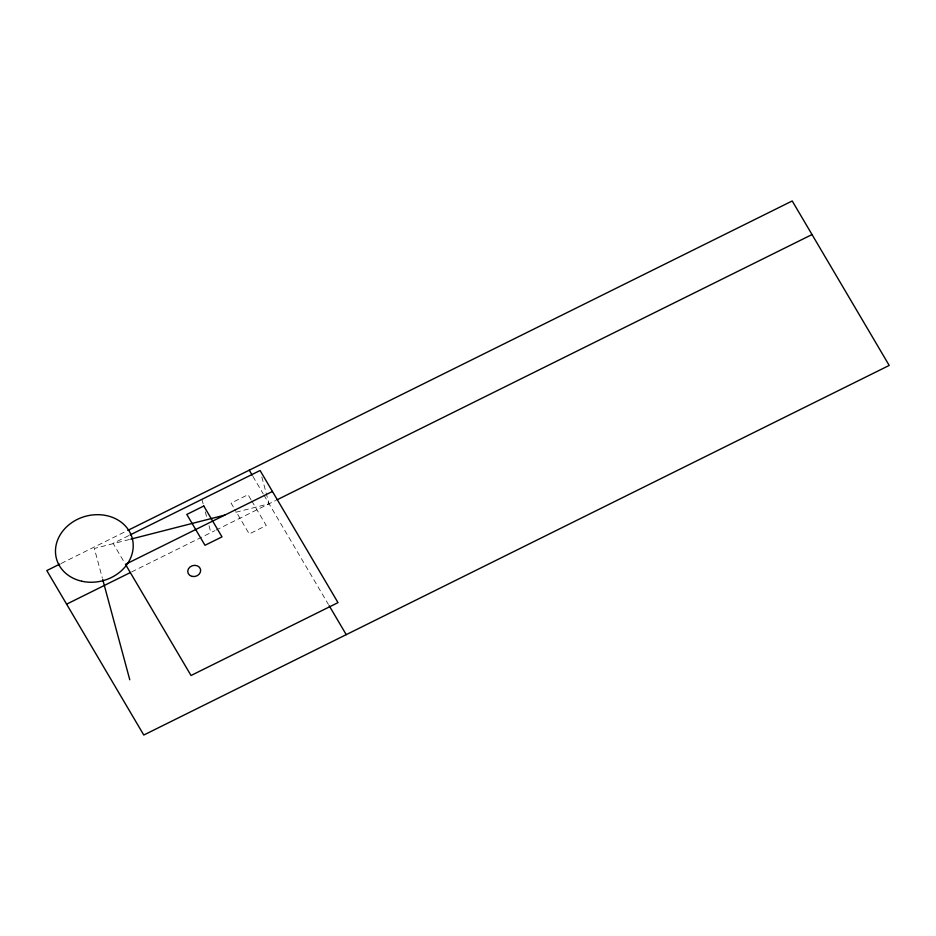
<?xml version="1.0" encoding="UTF-8"?>
<svg xmlns="http://www.w3.org/2000/svg" width="936" height="936" viewBox="0 0 936 936"><rect width="100%" height="100%" fill="white"/><g stroke="black" fill="none" stroke-linecap="round" stroke-linejoin="round"><path stroke-width="0.7" stroke-dasharray="4.68 3.51" d="M61.168 563.449L126.477 531.063M128.782 535.603L113.104 543.371L124.745 563.109M131.602 571.931L214.672 530.747M215.947 530.115L275.605 500.538M129.414 539.499L94.349 548.461L102.352 578.109M235.849 512.273L269.053 503.779L261.577 476.05M252.919 476.412L263.191 493.822M263.929 495.074L328.419 604.445M251.012 499.719L248.04 494.676L231.063 503.1L234.035 508.131M251.761 500.971L266.245 525.529L249.257 533.953L234.772 509.395M201.907 499.344L203.404 504.89M205.276 511.828L207.137 518.755M209.009 525.693L210.881 532.619"/><path stroke-width="1.4" d="M59.857 564.092L46.8 570.574L143.781 735.029L889.2 365.426L792.219 200.971L127.776 530.419M130.081 534.959L260.079 470.504L338.001 602.632L191.026 675.5L125.471 564.338L272.446 491.47M66.608 604.165L130.291 572.586M276.904 499.882L812.027 234.562M130.818 539.136L224.78 515.104M249.257 470.188L252.182 475.172M329.168 605.709L346.238 634.643M102.726 579.524L129.776 679.782M203.779 506.013L186.802 514.437L204.996 545.29L221.984 536.866L203.779 506.013M192.114 576.412A6.54 5.557 -15.1 0 0 200.561 569.416A6.54 5.557 -15.1 0 0 189.949 567.029A6.54 5.557 -15.1 0 0 192.114 576.412M81.76 581.221A39.242 33.357 -15.1 0 0 132.491 539.253A39.242 33.357 -15.1 0 0 68.784 524.909A39.242 33.357 -15.1 0 0 81.76 581.221"/></g></svg>
